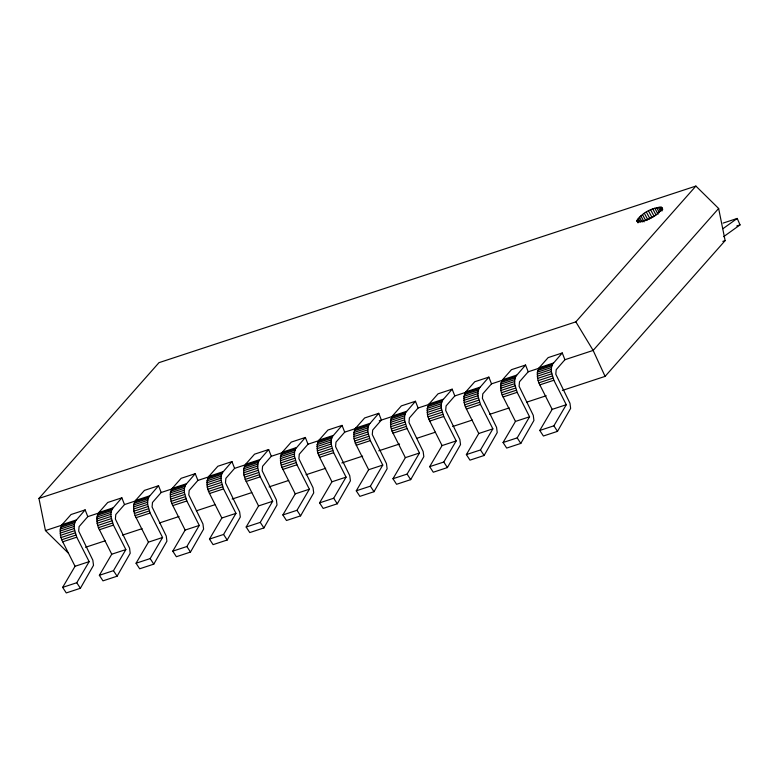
<?xml version="1.0" encoding="UTF-8"?>
<svg xmlns="http://www.w3.org/2000/svg" width="779" height="779" viewBox="0 0 779 779"><rect width="100%" height="100%" fill="white"/><g stroke="black" fill="none" stroke-linecap="round" stroke-linejoin="round"><path stroke-width="1.17" d="M75.047 566.284L61.697 539.759L60.431 535.368L60.246 529.097L62.106 524.627L71.035 514.529L85.145 509.894L87.793 516.633L79.078 526.623L78.679 531.132L92.847 560.169L93.509 565.32L80.383 588.281L66.273 592.926L62.651 587.376L75.047 566.284L89.157 561.64L76.741 537.189L74.248 528.522L74.356 524.452L75.388 521.19L85.145 509.894M111.748 554.21L98.397 527.685L97.132 523.293L96.947 517.032L98.806 512.563L107.736 502.465L121.845 497.82L124.494 504.568L115.779 514.549L115.38 519.057L129.548 548.104L130.21 553.246L117.084 576.217L102.974 580.852L99.361 575.301L111.748 554.21L125.867 549.575L113.442 525.114L110.949 516.458L111.056 512.387L112.088 509.125L121.845 497.82M148.448 542.145L135.098 515.62L133.832 511.219L133.647 504.958L135.507 500.488L144.436 490.39L158.546 485.745L161.195 492.494L152.48 502.474L152.08 506.993L166.248 536.03L166.91 541.171L153.784 564.142L139.675 568.787L136.062 563.236L148.448 542.145L162.568 537.5L150.143 513.049L147.65 504.383L147.757 500.313L148.789 497.051L158.546 485.745M185.149 530.071L171.799 503.546L170.533 499.154L170.348 492.883L172.208 488.423L181.137 478.316L195.247 473.681L197.895 480.419L189.18 490.41L188.781 494.918L202.949 523.955L203.611 529.107L190.485 552.068L176.375 556.712L172.763 551.162L185.149 530.071L199.268 525.426L186.843 500.975L184.35 492.318L184.457 488.238L185.49 484.976L195.247 473.681M221.849 518.006L208.499 491.471L207.233 487.079L207.048 480.818L208.908 476.349L217.838 466.251L231.957 461.606L234.596 468.354L225.881 478.335L225.482 482.844L239.65 511.891L240.312 517.032L227.195 540.003L213.076 544.638L209.463 539.087L221.849 518.006L235.969 513.361L223.544 488.9L221.051 480.244L221.158 476.173L222.2 472.911L231.957 461.606M258.55 505.931L245.2 479.406L243.934 475.005L243.749 468.744L245.609 464.274L254.538 454.176L268.658 449.532L271.296 456.28L262.581 466.261L262.182 470.779L276.35 499.816L277.012 504.958L263.896 527.928L249.777 532.573L246.164 527.023L258.55 505.931L272.669 501.286L260.244 476.836L257.752 468.169L257.868 464.099L258.901 460.837L268.658 449.532M295.251 493.857L281.901 467.332L280.644 462.94L280.45 456.669L282.31 452.209L291.239 442.112L305.358 437.467L307.997 444.205L299.282 454.196L298.883 458.704L313.051 487.742L313.713 492.893L300.597 515.854L286.477 520.499L282.865 514.948L295.251 493.857L309.37 489.212L296.945 464.761L294.452 456.104L294.569 452.034L295.601 448.772L305.358 437.467M331.951 481.792L318.611 455.257L317.345 450.866L317.15 444.605L319.01 440.135L327.94 430.037L342.059 425.392L344.698 432.141L335.983 442.121L335.583 446.64L349.752 475.677L350.414 480.818L337.297 503.789L323.178 508.424L319.565 502.874L331.951 481.792L346.071 477.147L333.655 452.687L331.153 444.03L331.27 439.96L332.302 436.698L342.059 425.392M368.652 469.718L355.312 443.193L354.046 438.801L353.851 432.53L355.711 428.061L364.64 417.963L378.76 413.318L381.398 420.066L372.683 430.047L372.284 434.565L386.462 463.602L387.114 468.744L373.998 491.715L359.879 496.359L356.266 490.809L368.652 469.718L382.771 465.073L370.356 440.622L367.863 431.956L367.97 427.885L369.003 424.623L378.76 413.318M405.362 457.643L392.012 431.118L390.746 426.726L390.552 420.456L392.412 415.996L401.341 405.898L415.46 401.253L418.099 408.001L409.384 417.982L408.985 422.491L423.163 451.528L423.825 456.679L410.699 479.64L396.579 484.285L392.967 478.734L405.362 457.643L419.472 453.008L407.057 428.547L404.564 419.891L404.671 415.82L405.703 412.558L415.46 401.253M442.063 445.578L428.713 419.044L427.447 414.652L427.252 408.391L429.112 403.921L438.041 393.823L452.161 389.179L454.8 395.927L446.085 405.908L445.685 410.426L459.863 439.463L460.525 444.605L447.399 467.575L433.28 472.22L429.667 466.66L442.063 445.578L456.173 440.933L443.757 416.473L441.265 407.816L441.372 403.746L442.404 400.484L452.161 389.179M478.764 433.504L465.414 406.979L464.148 402.587L463.953 396.316L465.823 391.847L474.742 381.749L488.861 377.114L491.5 383.852L482.795 393.833L482.396 398.351L496.564 427.389L497.226 432.54L484.1 455.501L469.98 460.146L466.368 454.595L478.764 433.504L492.873 428.859L480.458 404.408L477.965 395.742L478.072 391.671L479.104 388.409L488.861 377.114M515.464 421.429L502.114 394.904L500.848 390.513L500.654 384.242L502.523 379.782L511.452 369.684L525.562 365.039L528.211 371.787L519.496 381.768L519.096 386.277L533.264 415.314L533.927 420.465L520.8 443.426L506.691 448.071L503.068 442.521L515.464 421.429L529.574 416.794L517.159 392.334L514.666 383.677L514.773 379.607L515.805 376.345L525.562 365.039M552.165 409.364L538.815 382.84L537.549 378.438L537.364 372.177L539.224 367.707L548.153 357.61L562.263 352.965L564.911 359.713L556.196 369.694L555.797 374.212L569.965 403.249L570.627 408.391L557.501 431.362L543.391 436.006L539.769 430.456L552.165 409.364L566.275 404.72L553.859 380.259L551.366 371.602L551.474 367.532L552.506 364.27L562.263 352.965M636.94 220.866C641.604 212.871 652.481 207.37 661.683 207.331L662.218 208.431C656.979 215.968 646.434 222.142 637.212 221.421L636.94 220.866L638.02 222.882M62.651 587.376L76.77 582.731L89.157 561.64M99.361 575.301L113.471 570.656L125.867 549.575M136.062 563.236L150.172 558.592L162.568 537.5M172.763 551.162L186.872 546.517L199.268 525.426M209.463 539.087L223.573 534.452L235.969 513.361M246.164 527.023L260.274 522.378L272.669 501.286M282.865 514.948L296.984 510.303L309.37 489.212M319.565 502.874L333.685 498.239L346.071 477.147M356.266 490.809L370.385 486.164L382.771 465.073M392.967 478.734L407.086 474.09L419.472 453.008M429.667 466.66L443.787 462.025L456.173 440.933M466.368 454.595L480.487 449.95L492.873 428.859M503.068 442.521L517.188 437.876L529.574 416.794M539.769 430.456L553.888 425.811L566.275 404.72M68.192 552.973L45.445 530.567L38.95 498.433L158.994 362.654L695.89 186.074L718.637 208.48L725.132 240.614L605.088 376.384L562.37 390.435M38.95 498.433L575.847 321.854L695.89 186.074M718.637 208.48L593.14 350.423L564.911 359.713M722.97 228.675L737.226 218.441L740.05 224.888L723.633 236.67M652.783 208.947L656.025 215.014L645.752 220.632L642.509 214.576M723.116 223.086L737.226 218.441M736.788 225.959L740.05 224.888M722.824 241.373L725.132 240.614M62.106 524.627L76.215 519.992M98.806 512.563L112.916 507.918M135.507 500.488L149.626 495.843M172.208 488.423L186.327 483.778M208.908 476.349L223.028 471.704M245.609 464.274L259.728 459.629M282.31 452.209L296.429 447.565M319.01 440.135L333.13 435.49M355.711 428.061L369.83 423.425M392.412 415.996L406.531 411.351M429.112 403.921L443.232 399.276M465.823 391.847L479.932 387.212M502.523 379.782L516.633 375.137M539.224 367.707L553.333 363.063M45.445 530.567L62.378 524.997M87.793 516.633L99.079 512.923M124.494 504.568L135.78 500.848M161.195 492.494L172.48 488.784M197.895 480.419L209.191 476.709M234.596 468.354L247.021 464.265M271.296 456.28L282.592 452.57M307.997 444.205L319.293 440.495M344.698 432.141L355.993 428.421M379.227 420.787L392.694 416.356M418.099 408.001L429.395 404.282M454.8 395.927L466.095 392.207M491.5 383.852L502.796 380.142M528.211 371.787L540.626 367.698M61.278 525.835L75.388 521.19M97.979 513.77L112.088 509.125M134.679 501.695L148.789 497.051M171.38 489.621L185.49 484.976M208.081 477.556L222.2 472.911M244.781 465.482L258.901 460.837M281.482 453.407L295.601 448.772M318.183 441.342L332.302 436.698M354.883 429.268L369.003 424.623M391.584 417.193L405.703 412.558M428.284 405.129L442.404 400.484M464.985 393.054L479.104 388.409M501.686 380.98L515.805 376.345M538.396 368.915L552.506 364.27M60.645 527.344L74.765 522.699M97.346 515.27L111.465 510.625M134.046 503.195L148.166 498.56M170.747 491.13L184.866 486.486M207.457 479.056L221.567 474.411M244.158 466.981L258.268 462.346M280.859 454.917L294.968 450.272M317.559 442.842L331.669 438.197M354.26 430.768L368.37 426.132M390.961 418.703L405.08 414.058M427.661 406.628L441.781 401.983M464.362 394.563L478.481 389.919M501.063 382.489L515.182 377.844M537.763 370.414L551.883 365.77M60.246 529.097L74.356 524.452M96.947 517.032L111.056 512.387M133.647 504.958L147.757 500.313M170.348 492.883L184.457 488.238M207.048 480.818L221.158 476.173M243.749 468.744L257.868 464.099M280.45 456.669L294.569 452.034M317.15 444.605L331.27 439.96M353.851 432.53L367.97 427.885M390.552 420.456L404.671 415.82M427.252 408.391L441.372 403.746M463.953 396.316L478.072 391.671M500.654 384.242L514.773 379.607M537.364 372.177L551.474 367.532M60.071 531.064L74.18 526.419M96.771 518.989L110.881 514.344M133.472 506.915L147.591 502.28M170.173 494.85L184.292 490.205M206.873 482.776L220.993 478.131M243.574 470.701L257.693 466.066M280.274 458.636L294.394 453.991M316.975 446.562L331.094 441.917M353.676 434.497L367.795 429.852M390.376 422.422L404.496 417.778M427.087 410.348L441.196 405.703M463.787 398.283L477.897 393.638M500.488 386.209L514.598 381.564M537.189 374.134L551.298 369.499M60.129 533.167L74.248 528.522M96.83 521.102L110.949 516.458M133.53 509.028L147.65 504.383M170.241 496.953L184.35 492.318M206.941 484.889L221.051 480.244M243.642 472.814L257.752 468.169M280.343 460.74L294.452 456.104M317.043 448.675L331.153 444.03M353.744 436.6L367.863 431.956M390.445 424.526L404.564 419.891M427.145 412.461L441.265 407.816M463.846 400.387L477.965 395.742M500.546 388.322L514.666 383.677M537.247 376.247L551.366 371.602M60.431 535.368L74.55 530.723M97.132 523.293L111.251 518.648M133.832 511.219L147.952 506.584M170.533 499.154L184.652 494.509M207.233 487.079L221.353 482.435M243.934 475.005L258.053 470.37M280.644 462.94L294.754 458.295M317.345 450.866L331.455 446.221M354.046 438.801L368.155 434.156M390.746 426.726L404.856 422.082M427.447 414.652L441.557 410.007M464.148 402.587L478.267 397.942M500.848 390.513L514.968 385.868M537.549 378.438L551.668 373.803M60.957 537.578L75.076 532.943M97.657 525.513L111.777 520.869M134.358 513.439L148.477 508.794M171.059 501.364L185.178 496.729M207.759 489.3L221.879 484.655M244.47 477.225L258.579 472.58M281.17 465.16L295.28 460.516M317.871 453.086L331.981 448.441M354.572 441.011L368.681 436.367M391.272 428.947L405.382 424.302M427.973 416.872L442.092 412.227M464.673 404.798L478.793 400.163M501.374 392.733L515.494 388.088M538.075 380.658L552.194 376.014M61.697 539.759L75.816 535.115M98.397 527.685L112.517 523.04M135.098 515.62L149.217 510.975M171.799 503.546L185.918 498.901M208.499 491.471L222.619 486.836M245.2 479.406L259.319 474.762M281.901 467.332L296.02 462.687M318.611 455.257L332.721 450.622M355.312 443.193L369.421 438.548M392.012 431.118L406.122 426.473M428.713 419.044L442.823 414.409M465.414 406.979L479.523 402.334M502.114 394.904L516.234 390.26M538.815 382.84L552.934 378.195M62.622 541.833L76.741 537.189M99.323 529.759L113.442 525.114M136.023 517.684L150.143 513.049M172.734 505.62L186.843 500.975M209.434 493.545L223.544 488.9M246.135 481.471L260.244 476.836M282.835 469.406L296.945 464.761M319.536 457.331L333.655 452.687M356.237 445.257L370.356 440.622M392.937 433.192L407.057 428.547M429.638 421.118L443.757 416.473M466.339 409.053L480.458 404.408M503.039 396.978L517.159 392.334M539.74 384.904L553.859 380.259M85.515 547.277L105.136 540.821M122.459 535.124L142.09 528.668M159.403 522.972L179.034 516.516M196.357 510.82L214.829 504.743M232.152 499.047L251.773 492.591M269.096 486.894L288.727 480.439M306.04 474.742L325.671 468.286M341.835 462.969L362.615 456.134M378.779 450.817L399.569 443.981M416.882 438.285L435.364 432.209M452.677 426.512L472.308 420.056M489.631 414.36L509.252 407.904M526.575 402.207L546.206 395.751M553.888 425.811L557.501 431.362M517.188 437.876L520.8 443.426M480.487 449.95L484.1 455.501M443.787 462.025L447.399 467.575M407.086 474.09L410.699 479.64M370.385 486.164L373.998 491.715M333.685 498.239L337.297 503.789M296.984 510.303L300.597 515.854M260.274 522.378L263.896 527.928M223.573 534.452L227.195 540.003M186.872 546.517L190.485 552.068M150.172 558.592L153.784 564.142M113.471 570.656L117.084 576.217M76.77 582.731L80.383 588.281M575.847 321.854L593.14 350.423L605.088 376.384M661.683 207.331L662.763 209.347M660.884 207.078L662.51 210.106M659.755 207.039L661.926 211.08M658.343 207.224L660.504 211.255M656.678 207.603L659.385 212.657M654.798 208.188L658.051 214.244M650.66 209.872L653.912 215.939M648.518 210.934L651.77 216.99M646.404 212.083L649.647 218.149M644.379 213.31L647.631 219.376M640.835 215.832L644.087 221.888M639.413 217.049L642.12 222.093M638.293 218.188L640.455 222.229M637.485 219.23L639.111 222.258M637.037 220.126L638.118 222.151"/></g></svg>
